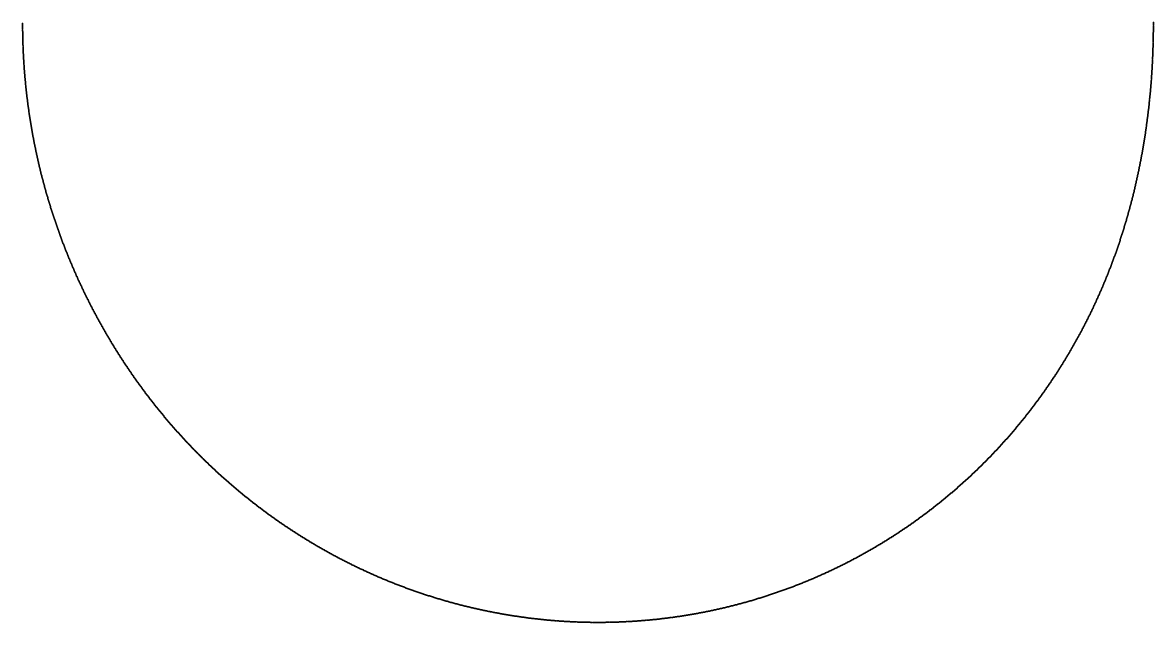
# Model space of a CAD drawing. Header units: metres. Extents: x -294 to 245, y -286 to 287.
# Drawn here: x -294 to 245, y -286 to 0 of the extents above; entities that cross this region are included whole.
import ezdxf

# ---------------------------------------------------------------- set-up
doc = ezdxf.new("R2010")
doc.units = ezdxf.units.M

msp = doc.modelspace()

# ---------------------------------------------------------------- linework, layer by layer
for p in [(-294.41, 0), (245.16, 0.46), (245.16, 0), (245.16, 0), (-294.41, -0.48), (-294.41, -0.97), (-294.4, -1.46), (-294.4, -1.94), (-294.4, -2.43), (-294.39, -2.92), (-294.39, -3.4), (-294.38, -3.89), (-294.38, -4.38), (-294.37, -4.86), (-294.36, -5.35), (245.13, -4.9), (245.13, -5.38), (245.14, -4.41), (245.15, -2.95), (245.15, -3.44), (245.15, -3.92), (245.16, -0.03), (245.16, -0.52), (245.16, -1), (245.16, -1.49), (245.16, -1.49), (245.16, -1.98), (245.16, -2.46), (-294.35, -5.84), (-294.34, -6.32), (-294.33, -6.81), (-294.32, -7.3), (-294.31, -7.78), (-294.29, -8.27), (-294.28, -8.76), (-294.26, -9.24), (-294.25, -9.73), (-294.23, -10.22), (-294.21, -10.7), (245.01, -10.74), (245.02, -10.25), (245.04, -9.76), (245.05, -9.28), (245.06, -8.79), (245.07, -8.3), (245.08, -7.82), (245.09, -7.33), (245.1, -6.84), (245.11, -6.36), (245.12, -5.87), (-294.2, -11.19), (-294.18, -11.68), (-294.16, -12.16), (-294.14, -12.65), (-294.12, -13.13), (-294.09, -13.62), (-294.07, -14.11), (-294.05, -14.59), (-294.02, -15.08), (-294, -15.57), (-293.97, -16.05), (244.81, -16.09), (244.84, -15.6), (244.86, -15.11), (244.88, -14.63), (244.89, -14.14), (244.91, -13.66), (244.93, -13.17), (244.95, -12.68), (244.96, -12.2), (244.98, -11.71), (245, -11.22), (-293.94, -16.54), (-293.92, -17.02), (-293.89, -17.51), (-293.86, -18), (-293.83, -18.48), (-293.8, -18.97), (-293.76, -19.45), (-293.73, -19.94), (-293.7, -20.42), (-293.66, -20.91), (-293.63, -21.4), (244.54, -21.43), (244.57, -20.95), (244.6, -20.46), (244.62, -19.98), (244.65, -19.49), (244.68, -19), (244.7, -18.52), (244.72, -18.03), (244.75, -17.55), (244.77, -17.06), (244.79, -16.57), (-293.59, -21.88), (-293.56, -22.37), (-293.52, -22.85), (-293.48, -23.34), (-293.44, -23.82), (-293.4, -24.31), (-293.36, -24.79), (-293.32, -25.28), (-293.28, -25.76), (-293.24, -26.25), (-293.19, -26.73), (244.19, -26.78), (244.22, -26.29), (244.26, -25.81), (244.29, -25.32), (244.32, -24.84), (244.36, -24.35), (244.39, -23.86), (244.42, -23.38), (244.45, -22.89), (244.48, -22.41), (244.51, -21.92), (-293.15, -27.22), (-293.1, -27.7), (-293.06, -28.19), (-293.01, -28.67), (-292.96, -29.15), (-292.91, -29.64), (-292.86, -30.12), (-292.81, -30.61), (-292.76, -31.09), (-292.71, -31.58), (-292.66, -32.06), (243.75, -32.11), (243.79, -31.63), (243.84, -31.14), (243.88, -30.66), (243.92, -30.17), (243.96, -29.69), (244, -29.2), (244.04, -28.72), (244.08, -28.23), (244.11, -27.75), (244.15, -27.26), (-292.6, -32.54), (-292.55, -33.03), (-292.5, -33.51), (-292.44, -33.99), (-292.38, -34.48), (-292.33, -34.96), (-292.27, -35.44), (-292.21, -35.93), (-292.15, -36.41), (-292.09, -36.89), (-292.03, -37.38), (243.23, -37.44), (243.28, -36.96), (243.33, -36.48), (243.38, -35.99), (243.43, -35.51), (243.48, -35.02), (243.53, -34.54), (243.57, -34.05), (243.62, -33.57), (243.66, -33.08), (243.71, -32.6), (-291.96, -37.86), (-291.9, -38.34), (-291.84, -38.82), (-291.77, -39.31), (-291.71, -39.79), (-291.64, -40.27), (-291.57, -40.75), (-291.51, -41.24), (-291.44, -41.72), (-291.37, -42.2), (-291.3, -42.68), (-291.23, -43.16), (242.63, -42.76), (242.69, -42.28), (242.75, -41.8), (242.81, -41.31), (242.86, -40.83), (242.92, -40.35), (242.97, -39.86), (243.03, -39.38), (243.08, -38.9), (243.13, -38.41), (243.18, -37.93), (-291.16, -43.64), (-291.08, -44.13), (-291.01, -44.61), (-290.94, -45.09), (-290.86, -45.57), (-290.78, -46.05), (-290.71, -46.53), (-290.63, -47.01), (-290.55, -47.49), (-290.47, -47.97), (-290.39, -48.45), (241.88, -48.56), (241.95, -48.08), (242.01, -47.59), (242.08, -47.11), (242.14, -46.63), (242.21, -46.15), (242.27, -45.66), (242.33, -45.18), (242.39, -44.7), (242.46, -44.21), (242.52, -43.73), (242.57, -43.25), (-290.31, -48.93), (-290.23, -49.41), (-290.15, -49.89), (-290.07, -50.37), (-289.98, -50.85), (-289.9, -51.33), (-289.81, -51.81), (-289.73, -52.29), (-289.64, -52.77), (-289.55, -53.25), (-289.47, -53.73), (241.11, -53.86), (241.18, -53.37), (241.25, -52.89), (241.33, -52.41), (241.4, -51.93), (241.47, -51.45), (241.54, -50.97), (241.61, -50.49), (241.68, -50), (241.75, -49.52), (241.82, -49.04), (-289.38, -54.2), (-289.29, -54.68), (-289.19, -55.16), (-289.1, -55.64), (-289.01, -56.12), (-288.92, -56.59), (-288.82, -57.07), (-288.73, -57.55), (-288.63, -58.03), (-288.54, -58.5), (-288.44, -58.98), (240.24, -59.14), (240.32, -58.66), (240.41, -58.18), (240.49, -57.7), (240.57, -57.22), (240.65, -56.74), (240.72, -56.26), (240.8, -55.78), (240.88, -55.3), (240.96, -54.82), (241.03, -54.34), (-288.34, -59.46), (-288.24, -59.93), (-288.14, -60.41), (-288.04, -60.89), (-287.94, -61.36), (-287.84, -61.84), (-287.74, -62.32), (-287.63, -62.79), (-287.53, -63.27), (-287.43, -63.74), (-287.32, -64.22), (-287.21, -64.69), (239.29, -64.41), (239.38, -63.93), (239.47, -63.45), (239.56, -62.97), (239.65, -62.49), (239.74, -62.02), (239.82, -61.54), (239.91, -61.06), (239.99, -60.58), (240.08, -60.1), (240.16, -59.62), (-287.11, -65.17), (-287, -65.64), (-286.89, -66.12), (-286.78, -66.59), (-286.67, -67.06), (-286.56, -67.54), (-286.45, -68.01), (-286.33, -68.49), (-286.22, -68.96), (-286.1, -69.43), (-285.99, -69.9), (238.16, -70.14), (238.26, -69.66), (238.35, -69.19), (238.45, -68.71), (238.55, -68.23), (238.64, -67.75), (238.74, -67.28), (238.83, -66.8), (238.93, -66.32), (239.02, -65.84), (239.11, -65.37), (239.2, -64.89), (-285.87, -70.38), (-285.76, -70.85), (-285.64, -71.32), (-285.52, -71.79), (-285.4, -72.27), (-285.28, -72.74), (-285.16, -73.21), (-285.04, -73.68), (-284.92, -74.15), (-284.79, -74.62), (-284.67, -75.09), (237.02, -75.37), (237.13, -74.9), (237.24, -74.42), (237.34, -73.95), (237.45, -73.47), (237.55, -73), (237.65, -72.52), (237.76, -72.04), (237.86, -71.57), (237.96, -71.09), (238.06, -70.62), (-284.55, -75.56), (-284.42, -76.04), (-284.29, -76.51), (-284.17, -76.98), (-284.04, -77.44), (-283.91, -77.91), (-283.78, -78.38), (-283.65, -78.85), (-283.52, -79.32), (-283.39, -79.79), (-283.26, -80.26), (-283.12, -80.73), (235.8, -80.59), (235.92, -80.11), (236.03, -79.64), (236.14, -79.17), (236.26, -78.69), (236.37, -78.22), (236.48, -77.74), (236.59, -77.27), (236.7, -76.8), (236.81, -76.32), (236.92, -75.85), (-282.99, -81.2), (-282.86, -81.66), (-282.72, -82.13), (-282.58, -82.6), (-282.45, -83.06), (-282.31, -83.53), (-282.17, -84), (-282.03, -84.46), (-281.89, -84.93), (-281.75, -85.4), (-281.61, -85.86), (-281.47, -86.33), (234.36, -86.25), (234.49, -85.78), (234.61, -85.3), (234.73, -84.83), (234.85, -84.36), (234.98, -83.89), (235.1, -83.42), (235.22, -82.95), (235.33, -82.48), (235.45, -82), (235.57, -81.53), (235.69, -81.06), (-281.32, -86.79), (-281.18, -87.26), (-281.04, -87.72), (-280.89, -88.19), (-280.74, -88.65), (-280.6, -89.12), (-280.45, -89.58), (-280.3, -90.04), (-280.15, -90.51), (-280, -90.97), (-279.85, -91.43), (232.95, -91.41), (233.08, -90.94), (233.21, -90.47), (233.34, -90.01), (233.47, -89.54), (233.6, -89.07), (233.73, -88.6), (233.86, -88.13), (233.99, -87.66), (234.11, -87.19), (234.24, -86.72), (-279.7, -91.9), (-279.55, -92.36), (-279.39, -92.82), (-279.24, -93.28), (-279.08, -93.74), (-278.93, -94.2), (-278.77, -94.67), (-278.62, -95.13), (-278.46, -95.59), (-278.3, -96.05), (-278.14, -96.51), (-277.98, -96.97), (231.3, -97.01), (231.44, -96.55), (231.58, -96.08), (231.72, -95.62), (231.86, -95.15), (232, -94.68), (232.14, -94.22), (232.28, -93.75), (232.41, -93.28), (232.55, -92.82), (232.68, -92.35), (232.82, -91.88), (-277.82, -97.43), (-277.66, -97.89), (-277.5, -98.34), (-277.33, -98.8), (-277.17, -99.26), (-277.01, -99.72), (-276.84, -100.18), (-276.67, -100.64), (-276.51, -101.09), (-276.34, -101.55), (-276.17, -102.01), (-276, -102.46), (229.69, -102.12), (229.84, -101.66), (229.99, -101.2), (230.14, -100.73), (230.29, -100.27), (230.44, -99.8), (230.58, -99.34), (230.73, -98.88), (230.87, -98.41), (231.02, -97.95), (231.16, -97.48), (-275.83, -102.92), (-275.66, -103.38), (-275.49, -103.83), (-275.32, -104.29), (-275.15, -104.74), (-274.97, -105.2), (-274.8, -105.65), (-274.62, -106.1), (-274.45, -106.56), (-274.27, -107.01), (-274.09, -107.47), (227.83, -107.66), (227.99, -107.2), (228.15, -106.74), (228.31, -106.28), (228.46, -105.82), (228.62, -105.36), (228.78, -104.89), (228.93, -104.43), (229.08, -103.97), (229.24, -103.51), (229.39, -103.05), (229.54, -102.58), (-273.92, -107.92), (-273.74, -108.37), (-273.56, -108.82), (-273.38, -109.28), (-273.2, -109.73), (-273.01, -110.18), (-272.83, -110.63), (-272.65, -111.08), (-272.46, -111.53), (-272.28, -111.98), (-272.09, -112.43), (-271.91, -112.88), (225.86, -113.16), (226.02, -112.7), (226.19, -112.24), (226.36, -111.79), (226.53, -111.33), (226.69, -110.87), (226.86, -110.41), (227.02, -109.95), (227.18, -109.5), (227.35, -109.04), (227.51, -108.58), (227.67, -108.12), (-271.72, -113.33), (-271.53, -113.78), (-271.34, -114.23), (-271.16, -114.68), (-270.97, -115.13), (-270.77, -115.57), (-270.58, -116.02), (-270.39, -116.47), (-270.2, -116.92), (-270, -117.36), (-269.81, -117.81), (-269.62, -118.25), (-269.42, -118.7), (223.77, -118.61), (223.95, -118.16), (224.12, -117.7), (224.3, -117.25), (224.48, -116.8), (224.65, -116.34), (224.83, -115.89), (225, -115.43), (225.17, -114.98), (225.34, -114.52), (225.52, -114.07), (225.69, -113.61), (-269.22, -119.15), (-269.03, -119.59), (-268.83, -120.04), (-268.63, -120.48), (-268.43, -120.92), (-268.23, -121.37), (-268.03, -121.81), (-267.83, -122.25), (-267.62, -122.7), (-267.42, -123.14), (-267.22, -123.58), (-267.01, -124.02), (221.57, -124.02), (221.75, -123.57), (221.94, -123.12), (222.13, -122.67), (222.31, -122.22), (222.5, -121.77), (222.68, -121.32), (222.86, -120.87), (223.05, -120.42), (223.23, -119.97), (223.41, -119.52), (223.59, -119.06), (-266.81, -124.46), (-266.6, -124.9), (-266.39, -125.34), (-266.18, -125.79), (-265.98, -126.22), (-265.77, -126.66), (-265.56, -127.1), (-265.35, -127.54), (-265.14, -127.98), (-264.92, -128.42), (-264.71, -128.86), (-264.5, -129.29), (219.25, -129.38), (219.45, -128.94), (219.64, -128.49), (219.84, -128.05), (220.03, -127.6), (220.23, -127.16), (220.42, -126.71), (220.61, -126.26), (220.81, -125.81), (221, -125.37), (221.19, -124.92), (221.38, -124.47), (-264.28, -129.73), (-264.07, -130.17), (-263.85, -130.61), (-263.64, -131.04), (-263.42, -131.48), (-263.2, -131.91), (-262.98, -132.35), (-262.76, -132.78), (-262.55, -133.22), (-262.32, -133.65), (-262.1, -134.08), (-261.88, -134.52), (216.82, -134.7), (217.03, -134.26), (217.23, -133.81), (217.44, -133.37), (217.64, -132.93), (217.85, -132.49), (218.05, -132.05), (218.25, -131.6), (218.45, -131.16), (218.65, -130.72), (218.85, -130.27), (219.05, -129.83), (-261.66, -134.95), (-261.43, -135.38), (-261.21, -135.81), (-260.99, -136.25), (-260.76, -136.68), (-260.53, -137.11), (-260.31, -137.54), (-260.08, -137.97), (-259.85, -138.4), (-259.62, -138.83), (-259.39, -139.26), (-259.16, -139.69), (-258.93, -140.11), (214.28, -139.96), (214.5, -139.52), (214.71, -139.08), (214.93, -138.65), (215.14, -138.21), (215.35, -137.77), (215.57, -137.33), (215.78, -136.89), (215.99, -136.46), (216.2, -136.02), (216.41, -135.58), (216.61, -135.14), (-258.7, -140.54), (-258.46, -140.97), (-258.23, -141.4), (-258, -141.82), (-257.76, -142.25), (-257.53, -142.68), (-257.29, -143.1), (-257.05, -143.53), (-256.82, -143.95), (-256.58, -144.38), (-256.34, -144.8), (-256.1, -145.22), (-255.86, -145.65), (211.4, -145.59), (211.63, -145.16), (211.85, -144.73), (212.08, -144.3), (212.3, -143.86), (212.53, -143.43), (212.75, -143), (212.97, -142.57), (213.19, -142.13), (213.41, -141.7), (213.63, -141.26), (213.85, -140.83), (214.07, -140.39), (-255.62, -146.07), (-255.37, -146.49), (-255.13, -146.91), (-254.89, -147.34), (-254.65, -147.76), (-254.4, -148.18), (-254.16, -148.6), (-253.91, -149.02), (-253.66, -149.44), (-253.41, -149.86), (-253.17, -150.28), (-252.92, -150.69), (208.63, -150.73), (208.87, -150.31), (209.1, -149.88), (209.33, -149.45), (209.57, -149.03), (209.8, -148.6), (210.03, -148.17), (210.26, -147.74), (210.49, -147.31), (210.72, -146.88), (210.95, -146.45), (211.18, -146.02), (-252.67, -151.11), (-252.42, -151.53), (-252.17, -151.95), (-251.92, -152.36), (-251.66, -152.78), (-251.41, -153.2), (-251.16, -153.61), (-250.9, -154.03), (-250.65, -154.44), (-250.39, -154.86), (-250.14, -155.27), (-249.88, -155.68), (-249.62, -156.1), (205.5, -156.23), (205.75, -155.81), (205.99, -155.39), (206.23, -154.97), (206.48, -154.55), (206.72, -154.13), (206.96, -153.7), (207.2, -153.28), (207.44, -152.86), (207.68, -152.43), (207.92, -152.01), (208.16, -151.58), (208.39, -151.16), (-249.36, -156.51), (-249.1, -156.92), (-248.84, -157.33), (-248.58, -157.74), (-248.32, -158.15), (-248.06, -158.56), (-247.8, -158.97), (-247.53, -159.38), (-247.27, -159.79), (-247.01, -160.2), (-246.74, -160.61), (-246.47, -161.02), (-246.21, -161.42), (-245.94, -161.83), (202.24, -161.66), (202.5, -161.24), (202.75, -160.83), (203.01, -160.41), (203.26, -160), (203.51, -159.58), (203.76, -159.16), (204.01, -158.75), (204.26, -158.33), (204.51, -157.91), (204.76, -157.49), (205.01, -157.07), (205.26, -156.65), (-245.67, -162.24), (-245.4, -162.64), (-245.13, -163.05), (-244.86, -163.45), (-244.59, -163.86), (-244.32, -164.26), (-244.05, -164.67), (-243.78, -165.07), (-243.5, -165.47), (-243.23, -165.87), (-242.95, -166.27), (-242.68, -166.68), (-242.4, -167.08), (198.86, -167), (199.12, -166.6), (199.39, -166.19), (199.65, -165.78), (199.91, -165.37), (200.18, -164.96), (200.44, -164.55), (200.7, -164.14), (200.96, -163.72), (201.22, -163.31), (201.47, -162.9), (201.73, -162.49), (201.99, -162.07), (-242.12, -167.48), (-241.85, -167.88), (-241.57, -168.28), (-241.29, -168.67), (-241.01, -169.07), (-240.73, -169.47), (-240.45, -169.87), (-240.17, -170.27), (-239.88, -170.66), (-239.6, -171.06), (-239.32, -171.45), (-239.03, -171.85), (-238.75, -172.24), (-238.46, -172.64), (195.35, -172.27), (195.62, -171.87), (195.9, -171.47), (196.17, -171.06), (196.44, -170.66), (196.71, -170.25), (196.98, -169.85), (197.25, -169.45), (197.52, -169.04), (197.79, -168.63), (198.06, -168.23), (198.33, -167.82), (198.59, -167.41), (-238.17, -173.03), (-237.89, -173.42), (-237.6, -173.82), (-237.31, -174.21), (-237.02, -174.6), (-236.73, -174.99), (-236.44, -175.38), (-236.15, -175.77), (-235.86, -176.16), (-235.56, -176.55), (-235.27, -176.94), (-234.98, -177.33), (-234.68, -177.71), (191.43, -177.84), (191.71, -177.45), (192, -177.05), (192.28, -176.66), (192.56, -176.26), (192.85, -175.86), (193.13, -175.47), (193.41, -175.07), (193.69, -174.67), (193.97, -174.27), (194.24, -173.87), (194.52, -173.47), (194.8, -173.07), (195.07, -172.67), (-234.39, -178.1), (-234.09, -178.49), (-233.79, -178.87), (-233.5, -179.26), (-233.2, -179.64), (-232.9, -180.03), (-232.6, -180.41), (-232.3, -180.79), (-232, -181.18), (-231.7, -181.56), (-231.4, -181.94), (-231.1, -182.32), (-230.79, -182.7), (-230.49, -183.08), (187.37, -183.32), (187.66, -182.93), (187.96, -182.54), (188.25, -182.15), (188.54, -181.76), (188.83, -181.37), (189.12, -180.98), (189.42, -180.59), (189.71, -180.2), (189.99, -179.81), (190.28, -179.42), (190.57, -179.03), (190.86, -178.63), (191.14, -178.24), (-230.18, -183.46), (-229.88, -183.84), (-229.57, -184.22), (-229.27, -184.6), (-228.96, -184.98), (-228.65, -185.35), (-228.34, -185.73), (-228.03, -186.11), (-227.72, -186.48), (-227.41, -186.86), (-227.1, -187.23), (-226.79, -187.61), (-226.48, -187.98), (-226.16, -188.35), (-225.85, -188.72), (183.16, -188.68), (183.47, -188.3), (183.77, -187.92), (184.08, -187.54), (184.38, -187.16), (184.68, -186.78), (184.98, -186.39), (185.28, -186.01), (185.58, -185.63), (185.88, -185.24), (186.18, -184.86), (186.48, -184.47), (186.77, -184.09), (187.07, -183.7), (-225.54, -189.1), (-225.22, -189.47), (-224.91, -189.84), (-224.59, -190.21), (-224.27, -190.58), (-223.96, -190.95), (-223.64, -191.31), (-223.32, -191.68), (-223, -192.05), (-222.68, -192.42), (-222.36, -192.78), (-222.04, -193.15), (-221.72, -193.51), (-221.39, -193.88), (-221.07, -194.24), (178.82, -193.93), (179.14, -193.56), (179.45, -193.19), (179.76, -192.82), (180.08, -192.44), (180.39, -192.07), (180.7, -191.7), (181.01, -191.32), (181.32, -190.95), (181.63, -190.57), (181.94, -190.19), (182.25, -189.82), (182.55, -189.44), (182.86, -189.06), (-220.75, -194.61), (-220.42, -194.97), (-220.1, -195.33), (-219.77, -195.69), (-219.44, -196.05), (-219.12, -196.41), (-218.79, -196.77), (-218.46, -197.13), (-218.13, -197.49), (-217.8, -197.85), (-217.47, -198.21), (-217.14, -198.57), (-216.81, -198.92), (-216.48, -199.28), (-216.15, -199.63), (174.02, -199.44), (174.35, -199.07), (174.67, -198.71), (175, -198.35), (175.32, -197.98), (175.64, -197.62), (175.96, -197.25), (176.28, -196.88), (176.6, -196.52), (176.92, -196.15), (177.24, -195.78), (177.56, -195.41), (177.88, -195.04), (178.19, -194.67), (178.51, -194.3), (-215.81, -199.99), (-215.48, -200.34), (-215.14, -200.7), (-214.81, -201.05), (-214.47, -201.4), (-214.14, -201.75), (-213.8, -202.11), (-213.46, -202.46), (-213.13, -202.81), (-212.79, -203.16), (-212.45, -203.51), (-212.11, -203.85), (-211.77, -204.2), (-211.43, -204.55), (-211.08, -204.9), (169.07, -204.8), (169.41, -204.45), (169.74, -204.09), (170.07, -203.74), (170.41, -203.38), (170.74, -203.03), (171.07, -202.67), (171.4, -202.31), (171.73, -201.96), (172.06, -201.6), (172.39, -201.24), (172.72, -200.88), (173.04, -200.52), (173.37, -200.16), (173.7, -199.8), (-210.74, -205.24), (-210.4, -205.59), (-210.06, -205.93), (-209.71, -206.28), (-209.37, -206.62), (-209.02, -206.96), (-208.68, -207.31), (-208.33, -207.65), (-207.98, -207.99), (-207.63, -208.33), (-207.29, -208.67), (-206.94, -209.01), (-206.59, -209.35), (-206.24, -209.69), (-205.89, -210.02), (-205.53, -210.36), (163.62, -210.37), (163.97, -210.02), (164.31, -209.68), (164.66, -209.34), (165, -208.99), (165.34, -208.65), (165.69, -208.3), (166.03, -207.95), (166.37, -207.6), (166.71, -207.26), (167.05, -206.91), (167.39, -206.56), (167.72, -206.21), (168.06, -205.86), (168.4, -205.5), (168.74, -205.15), (-205.18, -210.7), (-204.83, -211.03), (-204.48, -211.37), (-204.12, -211.7), (-203.77, -212.03), (-203.41, -212.37), (-203.06, -212.7), (-202.7, -213.03), (-202.35, -213.36), (-201.99, -213.69), (-201.63, -214.02), (-201.27, -214.35), (-200.91, -214.68), (-200.55, -215.01), (-200.19, -215.34), (-199.83, -215.67), (158.01, -215.77), (158.37, -215.44), (158.72, -215.1), (159.08, -214.77), (159.43, -214.44), (159.79, -214.1), (160.14, -213.76), (160.49, -213.43), (160.84, -213.09), (161.19, -212.75), (161.54, -212.41), (161.89, -212.07), (162.24, -211.73), (162.59, -211.39), (162.93, -211.05), (163.28, -210.71), (-199.47, -215.99), (-199.11, -216.32), (-198.75, -216.64), (-198.39, -216.97), (-198.02, -217.29), (-197.66, -217.61), (-197.29, -217.94), (-196.93, -218.26), (-196.56, -218.58), (-196.2, -218.9), (-195.83, -219.22), (-195.46, -219.54), (-195.09, -219.86), (-194.73, -220.18), (-194.36, -220.49), (-193.99, -220.81), (-193.62, -221.13), (152.25, -221), (152.61, -220.68), (152.98, -220.36), (153.34, -220.03), (153.7, -219.71), (154.07, -219.39), (154.43, -219.06), (154.79, -218.73), (155.15, -218.41), (155.51, -218.08), (155.87, -217.75), (156.23, -217.42), (156.59, -217.09), (156.95, -216.76), (157.3, -216.43), (157.66, -216.1), (-193.25, -221.44), (-192.87, -221.76), (-192.5, -222.07), (-192.13, -222.38), (-191.76, -222.7), (-191.38, -223.01), (-191.01, -223.32), (-190.63, -223.63), (-190.26, -223.94), (-189.88, -224.25), (-189.51, -224.56), (-189.13, -224.87), (-188.75, -225.18), (-188.38, -225.48), (-188, -225.79), (-187.62, -226.09), (-187.24, -226.4), (145.95, -226.37), (146.32, -226.06), (146.7, -225.75), (147.07, -225.44), (147.44, -225.12), (147.82, -224.81), (148.19, -224.5), (148.56, -224.18), (148.93, -223.87), (149.3, -223.55), (149.67, -223.24), (150.04, -222.92), (150.41, -222.6), (150.78, -222.28), (151.15, -221.96), (151.51, -221.64), (151.88, -221.32), (-186.86, -226.7), (-186.48, -227.01), (-186.1, -227.31), (-185.71, -227.61), (-185.33, -227.91), (-184.95, -228.21), (-184.57, -228.51), (-184.18, -228.81), (-183.8, -229.11), (-183.41, -229.41), (-183.03, -229.71), (-182.64, -230), (-182.26, -230.3), (-181.87, -230.59), (-181.48, -230.89), (-181.09, -231.18), (-180.7, -231.48), (-180.32, -231.77), (139.1, -231.83), (139.48, -231.53), (139.87, -231.23), (140.25, -230.94), (140.63, -230.64), (141.02, -230.34), (141.4, -230.04), (141.78, -229.73), (142.16, -229.43), (142.54, -229.13), (142.93, -228.82), (143.3, -228.52), (143.68, -228.21), (144.06, -227.91), (144.44, -227.6), (144.82, -227.3), (145.2, -226.99), (145.57, -226.68), (-179.93, -232.06), (-179.54, -232.35), (-179.15, -232.64), (-178.75, -232.93), (-178.36, -233.22), (-177.97, -233.51), (-177.58, -233.8), (-177.19, -234.09), (-176.79, -234.37), (-176.4, -234.66), (-176, -234.94), (-175.61, -235.23), (-175.21, -235.51), (-174.82, -235.79), (-174.42, -236.07), (-174.02, -236.36), (-173.62, -236.64), (-173.23, -236.92), (-172.83, -237.2), (131.67, -237.34), (132.06, -237.06), (132.46, -236.77), (132.85, -236.49), (133.25, -236.2), (133.64, -235.92), (134.04, -235.63), (134.43, -235.34), (134.82, -235.05), (135.21, -234.76), (135.6, -234.47), (135.99, -234.18), (136.38, -233.89), (136.77, -233.6), (137.16, -233.31), (137.55, -233.01), (137.94, -232.72), (138.32, -232.42), (138.71, -232.13), (-172.43, -237.47), (-172.03, -237.75), (-171.63, -238.03), (-171.23, -238.31), (-170.83, -238.58), (-170.42, -238.86), (-170.02, -239.13), (-169.62, -239.4), (-169.22, -239.68), (-168.81, -239.95), (-168.41, -240.22), (-168, -240.49), (-167.6, -240.76), (-167.19, -241.03), (-166.79, -241.3), (-166.38, -241.57), (-165.97, -241.83), (-165.57, -242.1), (-165.16, -242.37), (-164.75, -242.63), (124.05, -242.58), (124.46, -242.31), (124.86, -242.04), (125.27, -241.77), (125.67, -241.5), (126.07, -241.23), (126.48, -240.96), (126.88, -240.68), (127.28, -240.41), (127.68, -240.13), (128.08, -239.86), (128.48, -239.58), (128.88, -239.3), (129.28, -239.03), (129.68, -238.75), (130.08, -238.47), (130.48, -238.19), (130.88, -237.91), (131.27, -237.62), (-164.34, -242.9), (-163.93, -243.16), (-163.52, -243.42), (-163.11, -243.68), (-162.7, -243.95), (-162.29, -244.21), (-161.88, -244.47), (-161.47, -244.72), (-161.05, -244.98), (-160.64, -245.24), (-160.23, -245.5), (-159.81, -245.75), (-159.4, -246.01), (-158.98, -246.26), (-158.57, -246.52), (-158.15, -246.77), (-157.74, -247.02), (-157.32, -247.27), (-156.9, -247.53), (-156.49, -247.78), (-156.07, -248.02), (115.42, -248.06), (115.83, -247.8), (116.25, -247.55), (116.66, -247.3), (117.08, -247.04), (117.49, -246.78), (117.91, -246.53), (118.32, -246.27), (118.73, -246.01), (119.14, -245.75), (119.56, -245.49), (119.97, -245.23), (120.38, -244.97), (120.79, -244.71), (121.2, -244.45), (121.61, -244.18), (122.01, -243.92), (122.42, -243.65), (122.83, -243.39), (123.24, -243.12), (123.64, -242.85), (-155.65, -248.27), (-155.23, -248.52), (-154.81, -248.77), (-154.39, -249.01), (-153.97, -249.26), (-153.55, -249.51), (-153.13, -249.75), (-152.71, -249.99), (-152.29, -250.24), (-151.86, -250.48), (-151.44, -250.72), (-151.02, -250.96), (-150.59, -251.2), (-150.17, -251.44), (-149.74, -251.68), (-149.32, -251.91), (-148.89, -252.15), (-148.47, -252.39), (-148.04, -252.62), (-147.62, -252.85), (-147.19, -253.09), (-146.76, -253.32), (-146.33, -253.55), (106.15, -253.42), (106.58, -253.19), (107, -252.95), (107.43, -252.71), (107.85, -252.48), (108.28, -252.24), (108.7, -252), (109.12, -251.76), (109.55, -251.52), (109.97, -251.27), (110.39, -251.03), (110.81, -250.79), (111.23, -250.54), (111.65, -250.3), (112.07, -250.05), (112.49, -249.81), (112.91, -249.56), (113.33, -249.31), (113.75, -249.06), (114.17, -248.81), (114.58, -248.56), (115, -248.31), (-145.9, -253.78), (-145.48, -254.01), (-145.05, -254.24), (-144.62, -254.47), (-144.19, -254.7), (-143.76, -254.93), (-143.33, -255.16), (-142.89, -255.38), (-142.46, -255.61), (-142.03, -255.83), (-141.6, -256.05), (-141.17, -256.28), (-140.73, -256.5), (-140.3, -256.72), (-139.86, -256.94), (-139.43, -257.16), (-138.99, -257.38), (-138.56, -257.59), (-138.12, -257.81), (-137.69, -258.03), (-137.25, -258.24), (-136.81, -258.46), (-136.38, -258.67), (-135.94, -258.89), (95.8, -258.84), (96.24, -258.62), (96.67, -258.4), (97.11, -258.19), (97.54, -257.97), (97.98, -257.75), (98.41, -257.53), (98.84, -257.31), (99.28, -257.08), (99.71, -256.86), (100.14, -256.64), (100.57, -256.41), (101.01, -256.19), (101.44, -255.96), (101.87, -255.74), (102.3, -255.51), (102.73, -255.28), (103.16, -255.05), (103.59, -254.82), (104.01, -254.59), (104.44, -254.36), (104.87, -254.13), (105.3, -253.89), (105.72, -253.66), (-135.5, -259.1), (-135.06, -259.31), (-134.62, -259.52), (-134.19, -259.73), (-133.75, -259.94), (-133.31, -260.15), (-132.87, -260.36), (-132.43, -260.56), (-131.98, -260.77), (-131.54, -260.98), (-131.1, -261.18), (-130.66, -261.38), (-130.22, -261.59), (-129.77, -261.79), (-129.33, -261.99), (-128.89, -262.19), (-128.44, -262.39), (-128, -262.59), (-127.55, -262.79), (-127.11, -262.98), (-126.66, -263.18), (-126.22, -263.38), (-125.77, -263.57), (-125.33, -263.77), (-124.88, -263.96), (-124.43, -264.15), (-123.98, -264.34), (83.88, -264.36), (84.32, -264.17), (84.77, -263.97), (85.21, -263.78), (85.66, -263.58), (86.1, -263.38), (86.55, -263.19), (86.99, -262.99), (87.44, -262.79), (87.88, -262.59), (88.32, -262.39), (88.77, -262.18), (89.21, -261.98), (89.65, -261.78), (90.09, -261.57), (90.53, -261.37), (90.98, -261.16), (91.42, -260.95), (91.86, -260.75), (92.3, -260.54), (92.74, -260.33), (93.17, -260.12), (93.61, -259.91), (94.05, -259.69), (94.49, -259.48), (94.93, -259.27), (95.36, -259.05), (-123.54, -264.53), (-123.09, -264.72), (-122.64, -264.91), (-122.19, -265.1), (-121.74, -265.29), (-121.29, -265.48), (-120.84, -265.66), (-120.39, -265.85), (-119.94, -266.03), (-119.49, -266.21), (-119.04, -266.4), (-118.59, -266.58), (-118.14, -266.76), (-117.68, -266.94), (-117.23, -267.12), (-116.78, -267.3), (-116.33, -267.48), (-115.87, -267.65), (-115.42, -267.83), (-114.96, -268), (-114.51, -268.18), (-114.05, -268.35), (-113.6, -268.53), (-113.14, -268.7), (-112.69, -268.87), (-112.23, -269.04), (-111.78, -269.21), (-111.32, -269.38), (-110.86, -269.54), (-110.41, -269.71), (70.32, -269.78), (70.77, -269.61), (71.23, -269.44), (71.69, -269.27), (72.14, -269.1), (72.6, -268.93), (73.05, -268.76), (73.51, -268.59), (73.96, -268.41), (74.42, -268.24), (74.87, -268.06), (75.32, -267.88), (75.78, -267.71), (76.23, -267.53), (76.68, -267.35), (77.13, -267.17), (77.59, -266.99), (78.04, -266.8), (78.49, -266.62), (78.94, -266.44), (79.39, -266.25), (79.84, -266.07), (80.29, -265.88), (80.74, -265.69), (81.19, -265.51), (81.64, -265.32), (82.09, -265.13), (82.53, -264.94), (82.98, -264.75), (83.43, -264.55), (-109.95, -269.88), (-109.49, -270.04), (-109.03, -270.21), (-108.57, -270.37), (-108.12, -270.53), (-107.66, -270.7), (-107.2, -270.86), (-106.74, -271.02), (-106.28, -271.18), (-105.82, -271.34), (-105.36, -271.49), (-104.9, -271.65), (-104.43, -271.81), (-103.97, -271.96), (-103.51, -272.12), (-103.05, -272.27), (-102.59, -272.42), (-102.13, -272.57), (-101.66, -272.73), (-101.2, -272.88), (-100.74, -273.03), (-100.27, -273.17), (-99.81, -273.32), (-99.34, -273.47), (-98.88, -273.61), (-98.42, -273.76), (-97.95, -273.9), (-97.49, -274.05), (-97.02, -274.19), (-96.55, -274.33), (-96.09, -274.47), (-95.62, -274.61), (-95.16, -274.75), (-94.69, -274.89), (-94.22, -275.03), (-93.76, -275.17), (54.15, -275.13), (54.61, -274.99), (55.08, -274.86), (55.55, -274.72), (56.01, -274.57), (56.48, -274.43), (56.94, -274.29), (57.41, -274.15), (57.87, -274), (58.34, -273.86), (58.8, -273.71), (59.27, -273.57), (59.73, -273.42), (60.19, -273.27), (60.66, -273.12), (61.12, -272.97), (61.58, -272.82), (62.04, -272.67), (62.51, -272.51), (62.97, -272.36), (63.43, -272.2), (63.89, -272.05), (64.35, -271.89), (64.81, -271.74), (65.27, -271.58), (65.73, -271.42), (66.19, -271.26), (66.65, -271.1), (67.11, -270.94), (67.57, -270.77), (68.03, -270.61), (68.49, -270.45), (68.95, -270.28), (69.4, -270.12), (69.86, -269.95), (-93.29, -275.3), (-92.82, -275.44), (-92.35, -275.57), (-91.88, -275.7), (-91.42, -275.84), (-90.95, -275.97), (-90.48, -276.1), (-90.01, -276.23), (-89.54, -276.36), (-89.07, -276.49), (-88.6, -276.61), (-88.13, -276.74), (-87.66, -276.87), (-87.19, -276.99), (-86.72, -277.11), (-86.25, -277.24), (-85.78, -277.36), (-85.31, -277.48), (-84.83, -277.6), (-84.36, -277.72), (-83.89, -277.84), (-83.42, -277.96), (-82.94, -278.07), (-82.47, -278.19), (-82, -278.3), (-81.53, -278.42), (-81.05, -278.53), (-80.58, -278.65), (-80.11, -278.76), (-79.63, -278.87), (-79.16, -278.98), (-78.68, -279.09), (-78.21, -279.2), (-77.73, -279.3), (-77.26, -279.41), (-76.78, -279.52), (-76.31, -279.62), (-75.83, -279.72), (-75.36, -279.83), (-74.88, -279.93), (-74.4, -280.03), (-73.93, -280.13), (-73.45, -280.23), (-72.98, -280.33), (-72.5, -280.43), (-72.02, -280.53), (32.42, -280.53), (32.9, -280.43), (33.38, -280.34), (33.85, -280.24), (34.33, -280.14), (34.8, -280.04), (35.28, -279.93), (35.76, -279.83), (36.23, -279.73), (36.71, -279.62), (37.18, -279.52), (37.66, -279.41), (38.13, -279.3), (38.61, -279.19), (39.08, -279.09), (39.56, -278.98), (40.03, -278.87), (40.5, -278.75), (40.98, -278.64), (41.45, -278.53), (41.92, -278.41), (42.4, -278.3), (42.87, -278.18), (43.34, -278.06), (43.81, -277.95), (44.29, -277.83), (44.76, -277.71), (45.23, -277.59), (45.7, -277.47), (46.17, -277.34), (46.64, -277.22), (47.11, -277.1), (47.58, -276.97), (48.05, -276.85), (48.52, -276.72), (48.99, -276.59), (49.46, -276.46), (49.93, -276.34), (50.4, -276.21), (50.87, -276.07), (51.34, -275.94), (51.81, -275.81), (52.28, -275.68), (52.74, -275.54), (53.21, -275.41), (53.68, -275.27), (-71.54, -280.62), (-71.07, -280.72), (-70.59, -280.81), (-70.11, -280.9), (-69.63, -281), (-69.16, -281.09), (-68.68, -281.18), (-68.2, -281.27), (-67.72, -281.36), (-67.24, -281.45), (-66.76, -281.53), (-66.28, -281.62), (-65.8, -281.71), (-65.33, -281.79), (-64.85, -281.87), (-64.37, -281.96), (-63.89, -282.04), (-63.41, -282.12), (-62.93, -282.2), (-62.45, -282.28), (-61.97, -282.36), (-61.48, -282.44), (-61, -282.51), (-60.52, -282.59), (-60.04, -282.66), (-59.56, -282.74), (-59.08, -282.81), (-58.6, -282.88), (-58.12, -282.95), (-57.64, -283.02), (-57.15, -283.09), (-56.67, -283.16), (-56.19, -283.23), (-55.71, -283.3), (-55.23, -283.36), (-54.74, -283.43), (-54.26, -283.49), (-53.78, -283.56), (-53.3, -283.62), (-52.81, -283.68), (-52.33, -283.74), (-51.85, -283.8), (-51.36, -283.86), (-50.88, -283.92), (-50.4, -283.98), (-49.91, -284.03), (-49.43, -284.09), (-48.95, -284.14), (-48.46, -284.2), (-47.98, -284.25), (-47.49, -284.3), (-47.01, -284.35), (-46.53, -284.4), (-46.04, -284.45), (-45.56, -284.5), (-45.07, -284.55), (-44.59, -284.59), (-44.1, -284.64), (-43.62, -284.68), (-43.13, -284.73), (-42.65, -284.77), (-42.16, -284.81), (-41.68, -284.85), (-41.19, -284.89), (-40.71, -284.93), (-40.22, -284.97), (-39.74, -285.01), (-39.25, -285.04), (-38.77, -285.08), (-38.28, -285.12), (-37.8, -285.15), (-37.31, -285.18), (-36.82, -285.21), (-36.34, -285.25), (-35.85, -285.28), (-35.37, -285.31), (-34.88, -285.33), (-34.39, -285.36), (-33.91, -285.39), (-33.42, -285.41), (-32.94, -285.44), (-32.45, -285.46), (-31.96, -285.49), (-31.48, -285.51), (-30.99, -285.53), (-30.51, -285.55), (-30.02, -285.57), (-29.53, -285.59), (-29.05, -285.61), (-28.56, -285.62), (-28.07, -285.64), (-27.59, -285.65), (-27.1, -285.67), (-26.61, -285.68), (-26.13, -285.69), (-25.64, -285.71), (-25.15, -285.72), (-24.67, -285.73), (-24.18, -285.73), (-23.69, -285.74), (-23.21, -285.75), (-22.72, -285.76), (-22.23, -285.76), (-21.75, -285.76), (-21.26, -285.77), (-20.77, -285.77), (-20.29, -285.77), (-19.8, -285.77), (-19.31, -285.77), (-18.83, -285.77), (-18.34, -285.77), (-17.85, -285.77), (-17.37, -285.76), (-16.88, -285.76), (-16.39, -285.75), (-15.91, -285.74), (-15.42, -285.74), (-14.93, -285.73), (-14.45, -285.72), (-13.96, -285.71), (-13.47, -285.7), (-12.99, -285.69), (-12.5, -285.67), (-12.01, -285.66), (-11.53, -285.65), (-11.04, -285.63), (-10.55, -285.61), (-10.07, -285.6), (-9.58, -285.58), (-9.09, -285.56), (-8.61, -285.54), (-8.12, -285.52), (-7.63, -285.5), (-7.15, -285.47), (-6.66, -285.45), (-6.18, -285.42), (-5.69, -285.4), (-5.2, -285.37), (-4.72, -285.34), (-4.23, -285.32), (-3.75, -285.29), (-3.26, -285.26), (-2.77, -285.23), (-2.29, -285.19), (-1.8, -285.16), (-1.32, -285.13), (-0.83, -285.09), (-0.35, -285.06), (0.14, -285.02), (0.62, -284.98), (1.11, -284.95), (1.6, -284.91), (2.08, -284.87), (2.57, -284.83), (3.05, -284.78), (3.54, -284.74), (4.02, -284.7), (4.5, -284.65), (4.99, -284.61), (5.47, -284.56), (5.96, -284.51), (6.44, -284.47), (6.93, -284.42), (7.41, -284.37), (7.9, -284.32), (8.38, -284.26), (8.86, -284.21), (9.35, -284.16), (9.83, -284.1), (10.31, -284.05), (10.8, -283.99), (11.28, -283.93), (11.76, -283.88), (12.25, -283.82), (12.73, -283.76), (13.21, -283.7), (13.7, -283.64), (14.18, -283.57), (14.66, -283.51), (15.14, -283.45), (15.63, -283.38), (16.11, -283.31), (16.59, -283.25), (17.07, -283.18), (17.56, -283.11), (18.04, -283.04), (18.52, -282.97), (19, -282.9), (19.48, -282.83), (19.96, -282.75), (20.44, -282.68), (20.93, -282.6), (21.41, -282.53), (21.89, -282.45), (22.37, -282.37), (22.85, -282.29), (23.33, -282.21), (23.81, -282.13), (24.29, -282.05), (24.77, -281.97), (25.25, -281.89), (25.73, -281.8), (26.21, -281.72), (26.69, -281.63), (27.16, -281.55), (27.64, -281.46), (28.12, -281.37), (28.6, -281.28), (29.08, -281.19), (29.56, -281.1), (30.03, -281.01), (30.51, -280.91), (30.99, -280.82), (31.47, -280.72), (31.94, -280.63)]:
    msp.add_point(p)

doc.saveas('drawing.dxf')
